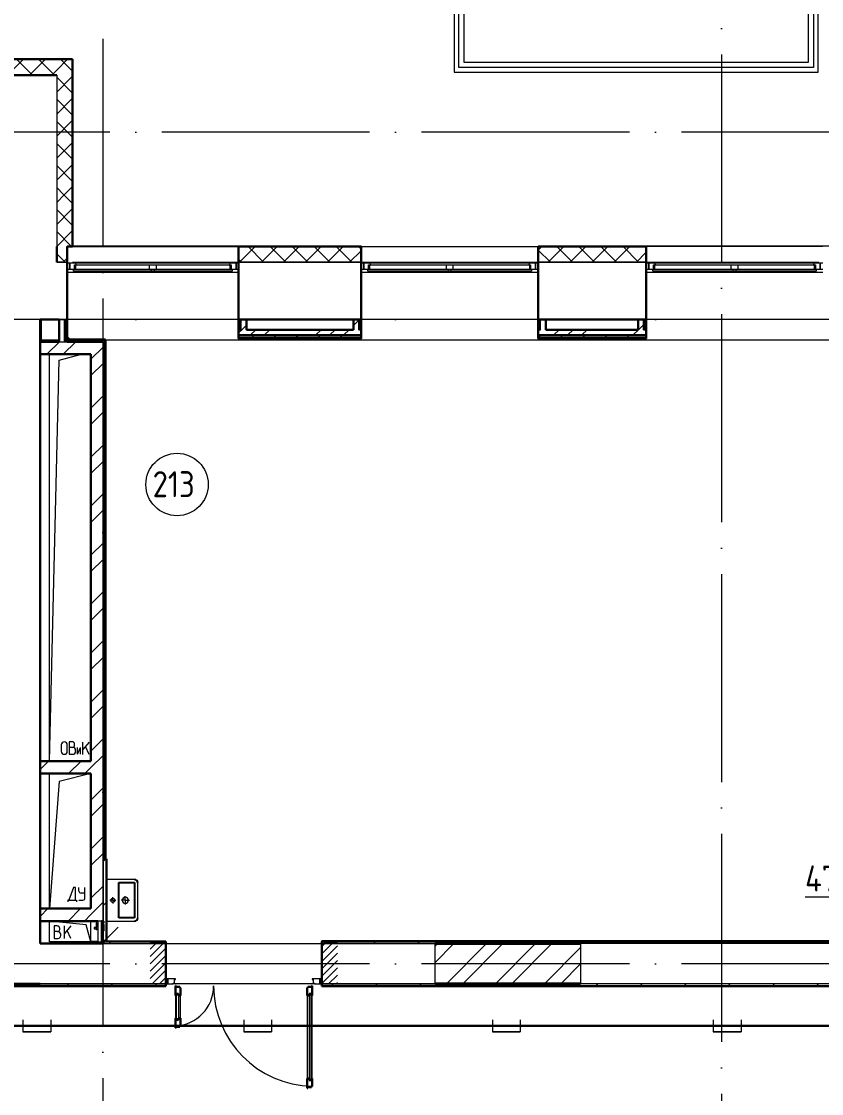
# Model space of a CAD drawing. Header units: millimetres. Extents: x -495897 to 1376592, y -28539 to 470976.
# Drawn here: x 123936 to 131632, y 349111 to 359426 of the extents above; entities that cross this region are included whole.
import ezdxf

# ---------------------------------------------------------------- set-up
doc = ezdxf.new("R2010")
doc.units = ezdxf.units.MM
doc.linetypes.add('ADSK_Линия сетки', pattern=[25, 20, -2.5, 0, -2.5])
doc.linetypes.add('ADSK_Штриховая_ш2 п1_5', pattern=[4.5, 3, -1.5])
for name, color, linetype, lineweight in [('_ Окна', 7, 'Continuous', 9), ('RC-Линии_связи-Адресные', 5, 'Continuous', 30), ('Двери', 252, 'Continuous', 9), ('Лестницы', 252, 'Continuous', 9), ('Марки помещений', 252, 'Continuous', 20), ('Оборудование', 8, 'Continuous', 18), ('Ограждение', 252, 'Continuous', 9), ('Окна', 252, 'Continuous', 9), ('Оси', 252, 'Continuous', 9), ('Перекрытие', 252, 'Continuous', 18), ('Стены внутренние', 7, 'Continuous', 18), ('Стены наружные', 7, 'Continuous', 18), ('Стены штриховка', 7, 'Continuous', 9)]:
    doc.layers.add(name, color=color, linetype=linetype, lineweight=lineweight)
doc.layers.add('Двери открывание', color=7, linetype='Continuous', lineweight=9, true_color=0xc0c0c0)
doc.layers.add('Узлы', color=7, linetype='Continuous')
doc.styles.add('GOST Common_2', font='', dxfattribs={"width": 0.9, "height": 250})
doc.styles.get('GOST Common_2').set_extended_font_data('GOST type B')

# ---------------------------------------------------------------- blocks, each defined once
blk = doc.blocks.new('2 этаж')
at = {"layer": 'Двери', "lineweight": 18, "true_color": 0x636466}
h = blk.add_hatch(dxfattribs=at)
h.set_pattern_fill('FP_2', color=251, angle=180, style=0, pattern_type=2)
h.set_pattern_definition([(225, (126956.006, -10039.253), (35.3553, -35.3553), [])])
h.paths.add_polyline_path([(127731, -10234), (127731, -9844), (127581, -9844), (127581, -10234)])
h.paths.add_polyline_path([(126081, -10234), (126081, -9844), (125931, -9844), (125931, -10234)])
at = {"color": 251, "lineweight": 18, "true_color": 0x636466}
for p, q in [((124961, -8089), (124961, -4174)), ((125056, -4232), (125269, -4174)), ((124961, -8089), (125056, -4232)), ((125076, -7995), (125076, -7933)), ((125133, -7995), (125133, -7933)), ((125180, -7904), (125150, -7904)), ((125150, -7904), (125150, -8024)), ((125203, -7937), (125203, -7927)), ((125344, -7906), (125284, -7977)), ((125284, -8026), (125284, -7906)), ((125183, -7957), (125150, -7957)), ((125150, -8024), (125187, -8024)), ((125213, -7997), (125213, -7987)), ((125232, -8024), (125261, -7957)), ((125232, -8024), (125232, -7957)), ((125261, -8024), (125261, -7957)), ((125344, -8026), (125308, -7949)), ((124961, -9509), (124961, -8209)), ((125361, -8209), (125056, -8285)), ((125056, -8285), (124961, -9509)), ((125192, -9307), (125148, -9427)), ((125211, -9307), (125192, -9307)), ((125211, -9427), (125211, -9307)), ((125245, -9340), (125245, -9307)), ((125303, -9360), (125265, -9360)), ((125303, -9407), (125303, -9307)), ((125138, -9427), (125138, -9442)), ((125148, -9427), (125138, -9427)), ((125148, -9427), (125211, -9427)), ((125211, -9427), (125221, -9427)), ((125221, -9427), (125221, -9442)), ((125245, -9427), (125283, -9427)), ((125316, -9664), (124961, -9629)), ((124961, -9829), (124961, -9629)), ((125037, -9676), (125007, -9676)), ((125007, -9676), (125007, -9796)), ((125167, -9676), (125107, -9747)), ((125107, -9796), (125107, -9676)), ((125361, -9829), (125316, -9664)), ((125040, -9729), (125007, -9729)), ((125007, -9796), (125044, -9796)), ((125060, -9709), (125060, -9699)), ((125070, -9769), (125070, -9759)), ((125167, -9796), (125131, -9718)), ((125361, -9829), (124961, -9829))]:
    blk.add_line(p, q, dxfattribs=at)
for centre, radius, start, end in [((125104, -7933), 28.7, 0, 180), ((125180, -7927), 23.3, 0, 90), ((125183, -7937), 20, 270, 0), ((125104, -7995), 28.7, 180, 0), ((125183, -7987), 30, 0, 90), ((125187, -7997), 26.7, 270, 0), ((125265, -9340), 20, 179.913, 269.913), ((125283, -9407), 20, 269.913, 359.913), ((125037, -9699), 23.3, 0, 90), ((125040, -9709), 20, 270, 0), ((125040, -9759), 30, 0, 90), ((125044, -9769), 26.7, 270, 0)]:
    blk.add_arc(centre, radius, start, end, dxfattribs=at)
at = {"layer": '_ Окна', "color": 251, "true_color": 0x636466}
for p, q in [((125156, -3299), (125131, -3299)), ((125156, -3357), (125156, -3299)), ((126781, -3299), (126756, -3299)), ((126756, -3299), (126756, -3357)), ((127986, -3299), (127961, -3299)), ((127986, -3357), (127986, -3299)), ((129661, -3299), (129636, -3299)), ((129636, -3299), (129636, -3357)), ((130726, -3299), (130701, -3299)), ((130726, -3357), (130726, -3299)), ((132401, -3299), (132376, -3299)), ((132376, -3299), (132376, -3357)), ((125131, -3357), (125156, -3357)), ((126756, -3357), (126781, -3357)), ((127961, -3357), (127986, -3357)), ((129636, -3357), (129661, -3357)), ((130701, -3357), (130726, -3357)), ((132376, -3357), (132401, -3357))]:
    blk.add_line(p, q, dxfattribs=at)
at = {"layer": '_ Окна', "color": 251, "lineweight": 18, "true_color": 0x636466}
for p, q in [((125215, -3299), (125156, -3299)), ((125156, -3299), (125156, -3357)), ((125220, -3316), (125215, -3299)), ((126697, -3299), (126692, -3316)), ((126756, -3299), (126697, -3299)), ((126756, -3357), (126756, -3299)), ((128045, -3299), (127986, -3299)), ((127986, -3299), (127986, -3357)), ((128050, -3316), (128045, -3299)), ((129577, -3299), (129572, -3316)), ((129636, -3299), (129577, -3299)), ((129636, -3357), (129636, -3299)), ((130785, -3299), (130726, -3299)), ((130726, -3299), (130726, -3357)), ((130790, -3316), (130785, -3299)), ((132317, -3299), (132312, -3316)), ((132376, -3299), (132317, -3299)), ((132376, -3357), (132376, -3299)), ((125156, -3357), (125194, -3357)), ((125202, -3357), (125202, -3316)), ((125202, -3316), (125214, -3316)), ((126698, -3316), (126710, -3316)), ((126710, -3316), (126710, -3357)), ((126718, -3357), (126756, -3357)), ((127986, -3357), (128024, -3357)), ((128032, -3357), (128032, -3316)), ((128032, -3316), (128044, -3316)), ((129578, -3316), (129590, -3316)), ((129590, -3316), (129590, -3357)), ((129598, -3357), (129636, -3357)), ((130726, -3357), (130764, -3357)), ((130772, -3357), (130772, -3316)), ((130772, -3316), (130784, -3316)), ((132318, -3316), (132330, -3316)), ((132330, -3316), (132330, -3357)), ((132338, -3357), (132376, -3357))]:
    blk.add_line(p, q, dxfattribs=at)
at = {"layer": 'Двери', "color": 251, "linetype": 'ADSK_Штриховая_ш2 п1_5', "true_color": 0x636466}
for p, q in [((126081, -9844), (125931, -9844)), ((126081, -10234), (126081, -9844)), ((127731, -9844), (127581, -9844)), ((127581, -9844), (127581, -10234)), ((125931, -10234), (126081, -10234)), ((127581, -10234), (127731, -10234))]:
    blk.add_line(p, q, dxfattribs=at)
at = {"layer": 'Двери', "color": 251, "true_color": 0x636466}
for p, q in [((126081, -10184), (126081, -10234)), ((126101, -10184), (126081, -10184)), ((126101, -10234), (126101, -10184)), ((126173, -10184), (126101, -10184)), ((126101, -10184), (126101, -10234)), ((126164, -10226), (126164, -10192)), ((126164, -10192), (126173, -10192)), ((126173, -10192), (126173, -10184)), ((127561, -10184), (127489, -10184)), ((127489, -10184), (127489, -10192)), ((127489, -10192), (127498, -10192)), ((127498, -10192), (127498, -10226)), ((127581, -10184), (127561, -10184)), ((127561, -10184), (127561, -10234)), ((127561, -10234), (127561, -10184)), ((127581, -10234), (127581, -10184)), ((126081, -10234), (126101, -10234)), ((126101, -10234), (126150, -10234)), ((126150, -10234), (126150, -10226)), ((126150, -10226), (126164, -10226)), ((127498, -10226), (127512, -10226)), ((127512, -10226), (127512, -10234)), ((127512, -10234), (127561, -10234)), ((127561, -10234), (127581, -10234)), ((126173, -10346), (126173, -10562)), ((126182, -10328), (126203, -10328)), ((126182, -10580), (126182, -10328)), ((126203, -10328), (126203, -10580)), ((126223, -10562), (126223, -10346)), ((127439, -10346), (127439, -11142)), ((127459, -10328), (127459, -11160)), ((127480, -10328), (127459, -10328)), ((127480, -11160), (127480, -10328)), ((127489, -11142), (127489, -10346)), ((126203, -10580), (126182, -10580)), ((127459, -11160), (127480, -11160))]:
    blk.add_line(p, q, dxfattribs=at)
at = {"layer": 'Двери', "color": 251, "lineweight": 30, "true_color": 0x636466}
for p, q in [((126181, -10252), (126173, -10252)), ((126173, -10252), (126173, -10346)), ((126181, -10261), (126181, -10252)), ((126215, -10261), (126181, -10261)), ((126215, -10270), (126215, -10261)), ((126223, -10270), (126215, -10270)), ((126223, -10346), (126223, -10270)), ((127447, -10270), (127439, -10270)), ((127439, -10270), (127439, -10346)), ((127447, -10261), (127447, -10270)), ((127481, -10261), (127447, -10261)), ((127489, -10252), (127481, -10252)), ((127481, -10252), (127481, -10261)), ((127489, -10346), (127489, -10252)), ((126182, -10346), (126173, -10346)), ((126182, -10328), (126182, -10346)), ((126203, -10328), (126182, -10328)), ((126203, -10346), (126203, -10328)), ((126223, -10346), (126203, -10346)), ((127439, -10346), (127459, -10346)), ((127459, -10346), (127459, -10328)), ((127459, -10328), (127480, -10328)), ((127480, -10328), (127480, -10346)), ((127480, -10346), (127489, -10346)), ((126173, -10562), (126173, -10656)), ((126182, -10562), (126173, -10562)), ((126182, -10580), (126182, -10562)), ((126203, -10580), (126182, -10580)), ((126203, -10562), (126203, -10580)), ((126223, -10562), (126203, -10562)), ((126223, -10638), (126223, -10562)), ((126173, -10656), (126181, -10656)), ((126181, -10656), (126181, -10647)), ((126181, -10647), (126215, -10647)), ((126215, -10647), (126215, -10638)), ((126215, -10638), (126223, -10638)), ((127439, -11142), (127439, -11236)), ((127439, -11142), (127459, -11142)), ((127439, -11236), (127447, -11236)), ((127447, -11236), (127447, -11227)), ((127447, -11227), (127481, -11227)), ((127459, -11142), (127459, -11160)), ((127459, -11160), (127480, -11160)), ((127480, -11142), (127489, -11142)), ((127480, -11160), (127480, -11142)), ((127481, -11227), (127481, -11218)), ((127481, -11218), (127489, -11218)), ((127489, -11218), (127489, -11142))]:
    blk.add_line(p, q, dxfattribs=at)
at = {"layer": 'Двери открывание', "color": 251, "true_color": 0x636466}
for centre, radius, start, end in [((126155, -10252), 386, 272.6728, 0), ((127507, -10252), 966, 180, 268.9323)]:
    blk.add_arc(centre, radius, start, end, dxfattribs=at)
at = {"layer": 'Лестницы', "color": 251, "true_color": 0x636466}
for p, q in [((132356, -1462), (132356, 145)), ((128856, -188), (128856, -1462)), ((128856, -1462), (132356, -1462))]:
    blk.add_line(p, q, dxfattribs=at)
at = {"layer": 'Марки помещений', "color": 251, "true_color": 0x636466}
blk.add_circle((126189, -5428), 300, dxfattribs=at)
at = {"layer": 'Оборудование', "color": 251, "true_color": 0x636466}
for p, q in [((125408, -9690), (125391, -9690)), ((125391, -9690), (125391, -9702)), ((125410, -9688), (125408, -9690)), ((125408, -9690), (125408, -9702)), ((125426, -9686), (125410, -9686)), ((125410, -9686), (125410, -9705)), ((125411, -9645), (125411, -9691)), ((125416, -9645), (125411, -9645)), ((125416, -9691), (125416, -9645)), ((125462, -9629), (125426, -9629)), ((125426, -9629), (125426, -9829)), ((125463, -9828), (125463, -9630)), ((125473, -9636), (125463, -9636)), ((125473, -9657), (125474, -9657)), ((125473, -9657), (125474, -9657)), ((125474, -9821), (125474, -9637)), ((125481, -9648), (125476, -9648)), ((125481, -9810), (125481, -9648)), ((125483, -9657), (125481, -9657)), ((125481, -9829), (125622, -9688)), ((125483, -9661), (125483, -9657)), ((125483, -9661), (125483, -9722)), ((125391, -9702), (125408, -9702)), ((125408, -9702), (125410, -9704)), ((125410, -9705), (125426, -9705)), ((125411, -9701), (125411, -9709)), ((125411, -9709), (125416, -9709)), ((125416, -9709), (125416, -9701)), ((125481, -9726), (125483, -9726)), ((125483, -9726), (125483, -9722)), ((125426, -9829), (125462, -9829)), ((125463, -9822), (125473, -9822)), ((125474, -9801), (125473, -9801)), ((125473, -9801), (125474, -9801)), ((125476, -9810), (125481, -9810))]:
    blk.add_line(p, q, dxfattribs=at)
for points, knots in [([(125463, -9630), (125463, -9630), (125463, -9630), (125463, -9630), (125463, -9630), (125463, -9630), (125463, -9629), (125463, -9629), (125462, -9629), (125462, -9629)], [0, 0, 0, 0, 0.166667, 0.25, 0.333333, 0.5, 0.666667, 0.833333, 1, 1, 1, 1]), ([(125474, -9637), (125474, -9637), (125474, -9637), (125474, -9637), (125474, -9637), (125474, -9637), (125474, -9636), (125474, -9636), (125473, -9636), (125473, -9636), (125473, -9636)], [0, 0, 0, 0, 0.166667, 0.25, 0.333333, 0.416667, 0.541667, 0.666667, 0.833333, 1, 1, 1, 1]), ([(125476, -9648), (125475, -9648), (125475, -9648), (125475, -9648), (125475, -9648), (125475, -9648), (125474, -9648), (125474, -9648), (125474, -9647), (125474, -9647), (125474, -9647), (125474, -9647), (125474, -9647)], [0, 0, 0, 0, 0.166667, 0.25, 0.333333, 0.416667, 0.5, 0.583333, 0.666667, 0.75, 0.833333, 1, 1, 1, 1]), ([(125462, -9829), (125462, -9829), (125463, -9829), (125463, -9829), (125463, -9829), (125463, -9829), (125463, -9829), (125463, -9829), (125463, -9828), (125463, -9828)], [-1, -1, -1, -1, -0.833333, -0.666667, -0.5, -0.333333, -0.25, -0.166667, 0, 0, 0, 0]), ([(125473, -9822), (125473, -9822), (125473, -9822), (125474, -9822), (125474, -9822), (125474, -9822), (125474, -9822), (125474, -9822), (125474, -9822), (125474, -9821), (125474, -9821)], [-1, -1, -1, -1, -0.833333, -0.666667, -0.541667, -0.416667, -0.333333, -0.25, -0.166667, 0, 0, 0, 0]), ([(125474, -9812), (125474, -9812), (125474, -9811), (125474, -9811), (125474, -9811), (125474, -9811), (125474, -9811), (125475, -9811), (125475, -9810), (125475, -9810), (125475, -9810), (125475, -9810), (125476, -9810)], [-1, -1, -1, -1, -0.833333, -0.75, -0.666667, -0.583333, -0.5, -0.416667, -0.333333, -0.25, -0.166667, 0, 0, 0, 0])]:
    blk.add_open_spline(points, degree=3, knots=knots, dxfattribs=at)
at = {"layer": 'Ограждение', "color": 251, "true_color": 0x636466}
for p, q in [((128901, -1417), (128901, 110)), ((128951, -1367), (128951, 110)), ((132261, 128), (132261, -1367)), ((132311, 128), (132311, -1417)), ((132311, -1417), (128901, -1417)), ((132261, -1367), (128951, -1367)), ((126781, -3389), (125131, -3389)), ((129661, -3389), (127961, -3389)), ((132401, -3389), (130701, -3389)), ((124886, -4039), (124886, -3839)), ((126781, -3839), (125131, -3839)), ((129661, -3839), (127961, -3839)), ((132401, -3839), (130701, -3839)), ((125056, -4039), (124886, -4039)), ((133346, -4039), (125501, -4039)), ((126781, -4039), (125501, -4039)), ((125506, -9029), (125506, -4039)), ((126781, -4024), (126781, -4039)), ((127961, -4039), (127961, -4024)), ((129661, -4039), (127961, -4039)), ((129661, -4024), (129661, -4039)), ((130701, -4039), (130701, -4024)), ((132401, -4039), (130701, -4039)), ((127581, -9824), (127581, -9819)), ((133341, -9819), (127581, -9819)), ((123436, -10259), (126071, -10259)), ((126071, -10254), (126071, -10259)), ((127591, -10259), (127591, -10254)), ((127591, -10259), (133836, -10259))]:
    blk.add_line(p, q, dxfattribs=at)
at = {"layer": 'Окна', "color": 251, "true_color": 0x636466}
for p, q in [((126697, -3299), (125215, -3299)), ((129577, -3299), (128045, -3299)), ((132317, -3299), (130785, -3299)), ((125194, -3357), (125941, -3357)), ((125194, -3374), (125194, -3357)), ((125941, -3374), (125194, -3374)), ((125214, -3316), (125921, -3316)), ((125214, -3357), (125214, -3316)), ((125921, -3316), (125991, -3316)), ((125921, -3316), (125921, -3357)), ((125941, -3357), (125971, -3357)), ((125941, -3357), (125941, -3374)), ((125971, -3374), (125941, -3374)), ((125971, -3357), (126718, -3357)), ((125971, -3374), (125971, -3357)), ((126718, -3374), (125971, -3374)), ((125991, -3316), (126698, -3316)), ((125991, -3357), (125991, -3316)), ((126698, -3316), (126698, -3357)), ((126718, -3357), (126718, -3374)), ((128024, -3357), (128796, -3357)), ((128024, -3374), (128024, -3357)), ((128796, -3374), (128024, -3374)), ((128044, -3316), (128776, -3316)), ((128044, -3357), (128044, -3316)), ((128776, -3316), (128846, -3316)), ((128776, -3316), (128776, -3357)), ((128796, -3357), (128826, -3357)), ((128796, -3357), (128796, -3374)), ((128826, -3374), (128796, -3374)), ((128826, -3357), (129598, -3357)), ((128826, -3374), (128826, -3357)), ((129598, -3374), (128826, -3374)), ((128846, -3316), (129578, -3316)), ((128846, -3357), (128846, -3316)), ((129578, -3316), (129578, -3357)), ((129598, -3357), (129598, -3374)), ((130764, -3357), (131536, -3357)), ((130764, -3374), (130764, -3357)), ((131536, -3374), (130764, -3374)), ((130784, -3316), (131516, -3316)), ((130784, -3357), (130784, -3316)), ((131516, -3316), (131586, -3316)), ((131516, -3316), (131516, -3357)), ((131536, -3357), (131566, -3357)), ((131536, -3357), (131536, -3374)), ((131566, -3374), (131536, -3374)), ((131566, -3357), (132338, -3357)), ((131566, -3374), (131566, -3357)), ((132338, -3374), (131566, -3374)), ((131586, -3316), (132318, -3316)), ((131586, -3357), (131586, -3316)), ((132318, -3316), (132318, -3357)), ((132338, -3357), (132338, -3374))]:
    blk.add_line(p, q, dxfattribs=at)
at = {"layer": 'Оси', "color": 251, "linetype": 'ADSK_Линия сетки', "ltscale": 100, "true_color": 0x636466}
for p, q in [((131426, 33711), (131426, -32265)), ((125476, -1139), (125476, -32265)), ((170543, -2039), (93566, -2039)), ((170543, -3839), (93566, -3839)), ((170543, -10039), (93566, -10039))]:
    blk.add_line(p, q, dxfattribs=at)
at = {"layer": 'Перекрытие', "color": 251, "ltscale": 100, "true_color": 0x636466}
for p, q in [((124961, -8089), (124961, -4174)), ((124961, -9509), (124961, -8209)), ((124961, -9829), (124961, -9629)), ((125361, -9829), (124961, -9829))]:
    blk.add_line(p, q, dxfattribs=at)
at = {"layer": 'Стены внутренние', "color": 251, "lineweight": 30, "true_color": 0x636466}
for p, q in [((125183, -1337), (123726, -1337)), ((125183, -1337), (125183, -3137)), ((125031, -1489), (123726, -1489)), ((125031, -3289), (125031, -3137)), ((125131, -3289), (125131, -3137)), ((125183, -3137), (125131, -3137)), ((127961, -3137), (126781, -3137)), ((126781, -3137), (126781, -3289)), ((127961, -3289), (127961, -3137)), ((130701, -3137), (129661, -3137)), ((129661, -3137), (129661, -3289)), ((130701, -3289), (130701, -3137)), ((125131, -3839), (125131, -3289)), ((126781, -3289), (126781, -3839)), ((127961, -3839), (127961, -3289)), ((129661, -3289), (129661, -3839)), ((130701, -3839), (130701, -3289)), ((125056, -3839), (124871, -3839)), ((124871, -4054), (124871, -3839)), ((126856, -3839), (127886, -3839)), ((129736, -3839), (130626, -3839)), ((124871, -8089), (124871, -4174)), ((124871, -9509), (124871, -8209)), ((124871, -9844), (124871, -9629)), ((125361, -9844), (124871, -9844)), ((126081, -10234), (126081, -9844)), ((127581, -9844), (127581, -10234)), ((128671, -9849), (128671, -9844)), ((130071, -9844), (130071, -9849)), ((124481, -10234), (124871, -10234)), ((128671, -10234), (128671, -10229)), ((130071, -10229), (130071, -10234))]:
    blk.add_line(p, q, dxfattribs=at)
at = {"layer": 'Стены внутренние', "color": 251, "linetype": 'Continuous', "lineweight": 9, "true_color": 0x636466}
for p, q in [((124558, -1489), (124708, -1339)), ((124798, -1489), (124648, -1339)), ((124770, -1489), (124920, -1339)), ((125010, -1489), (124860, -1339)), ((125031, -1441), (125133, -1339)), ((125181, -1448), (125072, -1339)), ((125098, -1339), (125097, -1337)), ((125099, -1337), (125098, -1339)), ((124983, -1489), (125031, -1441)), ((125031, -1653), (125181, -1503)), ((125181, -1660), (125031, -1510)), ((125181, -1549), (125183, -1549)), ((125031, -1865), (125181, -1715)), ((125181, -1872), (125031, -1722)), ((125031, -2077), (125181, -1927)), ((125181, -2084), (125031, -1934)), ((125182, -1892), (125181, -1890)), ((125031, -2289), (125181, -2139)), ((125181, -2296), (125031, -2146)), ((125183, -2097), (125181, -2093)), ((125181, -2159), (125183, -2159)), ((125031, -2501), (125181, -2351)), ((125181, -2509), (125031, -2359)), ((125181, -2362), (125183, -2362)), ((125098, -2637), (125031, -2571)), ((125107, -2637), (125181, -2564)), ((125031, -2714), (125107, -2637)), ((125181, -2721), (125098, -2637)), ((125181, -2667), (125183, -2667)), ((125031, -2926), (125181, -2776)), ((125181, -2933), (125031, -2783)), ((125031, -3138), (125181, -2988)), ((125173, -3137), (125031, -2995)), ((125183, -3020), (125181, -3024)), ((126789, -3289), (126939, -3139)), ((126841, -3139), (126840, -3137)), ((127022, -3289), (126872, -3139)), ((126992, -3137), (126991, -3139)), ((127001, -3289), (127151, -3139)), ((127234, -3289), (127084, -3139)), ((127213, -3289), (127363, -3139)), ((127447, -3289), (127297, -3139)), ((127425, -3289), (127575, -3139)), ((127659, -3289), (127509, -3139)), ((127637, -3289), (127787, -3139)), ((127871, -3289), (127721, -3139)), ((127849, -3289), (127959, -3180)), ((127897, -3139), (127896, -3137)), ((127959, -3165), (127933, -3139)), ((129663, -3173), (129697, -3139)), ((129780, -3289), (129663, -3172)), ((129759, -3289), (129909, -3139)), ((129808, -3137), (129807, -3139)), ((129992, -3289), (129842, -3139)), ((129971, -3289), (130121, -3139)), ((130204, -3289), (130054, -3139)), ((130183, -3289), (130333, -3139)), ((130416, -3289), (130266, -3139)), ((130395, -3289), (130545, -3139)), ((130629, -3289), (130479, -3139)), ((130607, -3289), (130699, -3197)), ((130699, -3148), (130691, -3139)), ((125113, -3289), (125031, -3207)), ((125092, -3289), (125131, -3250)), ((126810, -3289), (126781, -3260))]:
    blk.add_line(p, q, dxfattribs=at)
at = {"layer": 'Стены внутренние', "color": 251, "true_color": 0x636466}
for p, q in [((125031, -1489), (125031, -3137)), ((125129, -3139), (125131, -3139)), ((125183, -3137), (126781, -3137)), ((127961, -3137), (129661, -3137)), ((125131, -3289), (125031, -3289)), ((125031, -3289), (125131, -3289)), ((125183, -3289), (132361, -3289)), ((127961, -3289), (126781, -3289)), ((130701, -3289), (129661, -3289)), ((125056, -3839), (125131, -3839)), ((126081, -9844), (127581, -9844)), ((128671, -10229), (128671, -9849)), ((133366, -9844), (130071, -9844)), ((130071, -9849), (130071, -10229)), ((124871, -10234), (126081, -10234)), ((127512, -10234), (126150, -10234)), ((127581, -10234), (128671, -10234))]:
    blk.add_line(p, q, dxfattribs=at)
at = {"layer": 'Стены наружные', "color": 251, "true_color": 0x636466}
for p, q in [((125183, -3132), (127961, -3132)), ((127381, -3137), (127381, -3132)), ((127961, -3137), (127961, -3132)), ((130136, -3132), (132968, -3132)), ((130136, -3137), (130136, -3132)), ((130146, -3137), (130146, -3132)), ((130701, -3132), (130701, -3137)), ((132401, -3137), (130701, -3137)), ((124879, -3839), (124879, -3854)), ((124886, -3854), (124879, -3854)), ((125361, -9829), (125361, -9629)), ((125481, -9844), (126081, -9844)), ((127581, -9844), (128671, -9844)), ((126081, -10234), (124871, -10234)), ((128671, -10234), (127581, -10234)), ((133836, -10234), (130071, -10234))]:
    blk.add_line(p, q, dxfattribs=at)
at = {"layer": 'Стены наружные', "color": 251, "lineweight": 30, "true_color": 0x636466}
for p, q in [((125056, -3839), (125056, -4054)), ((125131, -3839), (125131, -4054)), ((126781, -3839), (126781, -4024)), ((126856, -3839), (126781, -3839)), ((126856, -3939), (126856, -3839)), ((127886, -3839), (127886, -3939)), ((127961, -3839), (127886, -3839)), ((127961, -4024), (127961, -3839)), ((129661, -3839), (129661, -4024)), ((129736, -3839), (129661, -3839)), ((129736, -3939), (129736, -3839)), ((130626, -3839), (130626, -3939)), ((130701, -3839), (130626, -3839)), ((130701, -4024), (130701, -3839)), ((125146, -4019), (125131, -4019)), ((125146, -4019), (125146, -4039)), ((127886, -3939), (126856, -3939)), ((130626, -3939), (129736, -3939)), ((125056, -4054), (124871, -4054)), ((124871, -4054), (124871, -4174)), ((125481, -4054), (125131, -4054)), ((125151, -4024), (125146, -4024)), ((125496, -4039), (125146, -4039)), ((125151, -4034), (125151, -4024)), ((125501, -4034), (125151, -4034)), ((125481, -9029), (125481, -4054)), ((125496, -9029), (125496, -4039)), ((125501, -9029), (125501, -4034)), ((126781, -4024), (127961, -4024)), ((129661, -4024), (130701, -4024)), ((124871, -4174), (125361, -4174)), ((125361, -4174), (125361, -8089)), ((125361, -8089), (124871, -8089)), ((124871, -8089), (124871, -8209)), ((124871, -8209), (125361, -8209)), ((125361, -8209), (125361, -9509)), ((125511, -9029), (125501, -9029)), ((125511, -9824), (125511, -9029)), ((125361, -9509), (124871, -9509)), ((124871, -9509), (124871, -9629)), ((124871, -9629), (125426, -9629)), ((125463, -9629), (125481, -9629)), ((125481, -9629), (125481, -9648)), ((125361, -9829), (125361, -9844)), ((125426, -9829), (125361, -9829)), ((125361, -9844), (125481, -9844)), ((125481, -9829), (125463, -9829)), ((125481, -9810), (125481, -9844)), ((126081, -9824), (125511, -9824)), ((126081, -9844), (126081, -9824)), ((127581, -9824), (127581, -9844)), ((133346, -9824), (127581, -9824)), ((128671, -9844), (130071, -9844)), ((130071, -9849), (128671, -9849)), ((123441, -10254), (126081, -10254)), ((124871, -10234), (124452, -10234)), ((126081, -10254), (126081, -10234)), ((127581, -10234), (127581, -10254)), ((127581, -10254), (133836, -10254)), ((128671, -10229), (130071, -10229)), ((130071, -10234), (128671, -10234))]:
    blk.add_line(p, q, dxfattribs=at)
at = {"layer": 'Стены наружные', "color": 251, "linetype": 'Continuous', "lineweight": 9, "true_color": 0x636466}
for p, q in [((125106, -3911), (125119, -3899)), ((125119, -3899), (125131, -3886)), ((126794, -3921), (126806, -3908)), ((126811, -3939), (126856, -3894)), ((127886, -3897), (127936, -3847)), ((130627, -3939), (130676, -3891)), ((130676, -3857), (130689, -3844)), ((130689, -3844), (130694, -3839)), ((126781, -3933), (126794, -3921)), ((126781, -3969), (126811, -3939)), ((126832, -4024), (126837, -4019)), ((126896, -3989), (126946, -3939)), ((126902, -4024), (126907, -4019)), ((126912, -4014), (126925, -4002)), ((126925, -4002), (126937, -3989)), ((126973, -4024), (126978, -4019)), ((127031, -3989), (127081, -3939)), ((127044, -4024), (127049, -4019)), ((127114, -4024), (127119, -4019)), ((127119, -4019), (127124, -4014)), ((127124, -4014), (127137, -4002)), ((127137, -4002), (127149, -3989)), ((127185, -4024), (127190, -4019)), ((127256, -4024), (127261, -4019)), ((127327, -4024), (127332, -4019)), ((127337, -4014), (127349, -4002)), ((127349, -4002), (127362, -3989)), ((127397, -4024), (127402, -4019)), ((127468, -4024), (127473, -4019)), ((127524, -3989), (127574, -3939)), ((127539, -4024), (127544, -4019)), ((127544, -4019), (127549, -4014)), ((127549, -4014), (127561, -4002)), ((127561, -4002), (127574, -3989)), ((127609, -4024), (127614, -4019)), ((127659, -3989), (127709, -3939)), ((127680, -4024), (127685, -4019)), ((127751, -4024), (127756, -4019)), ((127761, -4014), (127773, -4002)), ((127773, -4002), (127786, -3989)), ((127794, -3989), (127844, -3939)), ((127822, -4024), (127827, -4019)), ((127892, -4024), (127897, -4019)), ((129661, -4023), (129665, -4019)), ((129665, -4019), (129670, -4014)), ((129670, -4014), (129683, -4002)), ((129683, -4002), (129695, -3989)), ((129731, -4024), (129736, -4019)), ((129801, -4024), (129806, -4019)), ((129814, -3989), (129864, -3939)), ((129872, -4024), (129877, -4019)), ((129882, -4014), (129895, -4002)), ((129895, -4002), (129907, -3989)), ((129943, -4024), (129948, -4019)), ((129949, -3989), (129999, -3939)), ((130014, -4024), (130019, -4019)), ((130084, -3989), (130134, -3939)), ((130084, -4024), (130089, -4019)), ((130089, -4019), (130094, -4014)), ((130094, -4014), (130107, -4002)), ((130107, -4002), (130119, -3989)), ((130155, -4024), (130160, -4019)), ((130226, -4024), (130231, -4019)), ((130296, -4024), (130301, -4019)), ((130306, -4014), (130319, -4002)), ((130319, -4002), (130331, -3989)), ((130367, -4024), (130372, -4019)), ((130438, -4024), (130443, -4019)), ((130509, -4024), (130514, -4019)), ((130514, -4019), (130519, -4014)), ((130519, -4014), (130531, -4002)), ((130531, -4002), (130544, -3989)), ((130577, -3989), (130627, -3939)), ((130579, -4024), (130584, -4019)), ((130650, -4024), (130655, -4019)), ((124937, -4174), (125057, -4054)), ((125094, -4174), (125214, -4054)), ((125190, -4039), (125195, -4034)), ((125261, -4039), (125266, -4034)), ((125332, -4039), (125337, -4034)), ((125361, -4222), (125481, -4102)), ((125402, -4039), (125407, -4034)), ((125473, -4039), (125478, -4034)), ((125496, -4087), (125501, -4082)), ((125496, -4158), (125501, -4153)), ((125496, -4228), (125501, -4223)), ((125361, -4379), (125481, -4259)), ((125496, -4299), (125501, -4294)), ((125496, -4370), (125501, -4365)), ((125496, -4441), (125501, -4436)), ((125496, -4511), (125501, -4506)), ((125361, -4693), (125481, -4573)), ((125496, -4582), (125501, -4577)), ((125361, -4850), (125481, -4730)), ((125496, -4653), (125501, -4648)), ((125496, -4723), (125501, -4718)), ((125496, -4794), (125501, -4789)), ((125496, -4865), (125501, -4860)), ((125496, -4936), (125501, -4931)), ((125361, -5165), (125481, -5045)), ((125496, -5006), (125501, -5001)), ((125496, -5077), (125501, -5072)), ((125496, -5148), (125501, -5143)), ((125361, -5322), (125481, -5202)), ((125496, -5218), (125501, -5213)), ((125496, -5289), (125501, -5284)), ((125496, -5360), (125501, -5355)), ((125496, -5431), (125501, -5426)), ((125361, -5636), (125481, -5516)), ((125496, -5501), (125501, -5496)), ((125496, -5572), (125501, -5567)), ((125361, -5793), (125481, -5673)), ((125496, -5643), (125501, -5638)), ((125496, -5713), (125501, -5708)), ((125496, -5784), (125501, -5779)), ((125496, -5855), (125501, -5850)), ((125496, -5926), (125501, -5921)), ((125361, -6108), (125481, -5988)), ((125496, -5996), (125501, -5991)), ((125496, -6067), (125501, -6062)), ((125361, -6265), (125481, -6145)), ((125496, -6138), (125501, -6133)), ((125496, -6208), (125501, -6203)), ((125496, -6279), (125501, -6274)), ((125496, -6350), (125501, -6345)), ((125361, -6579), (125481, -6459)), ((125496, -6421), (125501, -6416)), ((125496, -6491), (125501, -6486)), ((125496, -6562), (125501, -6557)), ((125361, -6736), (125481, -6616)), ((125496, -6633), (125501, -6628)), ((125496, -6703), (125501, -6698)), ((125496, -6774), (125501, -6769)), ((125496, -6845), (125501, -6840)), ((125496, -6915), (125501, -6910)), ((125361, -7050), (125481, -6930)), ((125496, -6986), (125501, -6981)), ((125361, -7208), (125481, -7088)), ((125496, -7057), (125501, -7052)), ((125496, -7128), (125501, -7123)), ((125496, -7198), (125501, -7193)), ((125496, -7269), (125501, -7264)), ((125361, -7522), (125481, -7402)), ((125496, -7340), (125501, -7335)), ((125496, -7410), (125501, -7405)), ((125496, -7481), (125501, -7476)), ((125361, -7679), (125481, -7559)), ((125496, -7552), (125501, -7547)), ((125496, -7623), (125501, -7618)), ((125496, -7693), (125501, -7688)), ((125496, -7764), (125501, -7759)), ((125496, -7835), (125501, -7830)), ((125361, -7993), (125481, -7873)), ((125496, -7905), (125501, -7900)), ((125361, -8151), (125481, -8031)), ((125496, -7976), (125501, -7971)), ((125496, -8047), (125501, -8042)), ((124871, -8169), (124951, -8089)), ((125145, -8209), (125265, -8089)), ((125496, -8118), (125501, -8113)), ((125302, -8209), (125361, -8151)), ((125496, -8188), (125501, -8183)), ((125361, -8465), (125481, -8345)), ((125496, -8259), (125501, -8254)), ((125496, -8330), (125501, -8325)), ((125496, -8400), (125501, -8395)), ((125361, -8622), (125481, -8502)), ((125496, -8471), (125501, -8466)), ((125496, -8542), (125501, -8537)), ((125496, -8613), (125501, -8608)), ((125496, -8683), (125501, -8678)), ((125496, -8754), (125501, -8749)), ((125361, -8936), (125481, -8816)), ((125496, -8825), (125501, -8820)), ((125361, -9094), (125481, -8974)), ((125496, -8895), (125501, -8890)), ((125496, -8966), (125501, -8961)), ((125481, -9052), (125504, -9029)), ((125361, -9408), (125481, -9288)), ((125361, -9565), (125481, -9445)), ((125481, -9476), (125511, -9446)), ((124871, -9584), (124945, -9509)), ((125140, -9629), (125260, -9509)), ((125297, -9629), (125361, -9565)), ((125396, -9844), (125411, -9829)), ((125537, -9844), (125552, -9829)), ((125552, -9829), (125557, -9824)), ((125623, -9829), (125628, -9824)), ((125694, -9829), (125699, -9824)), ((125764, -9829), (125769, -9824)), ((125835, -9829), (125840, -9824)), ((125906, -9829), (125911, -9824)), ((125961, -9844), (125976, -9829)), ((125976, -9829), (125981, -9824)), ((126047, -9829), (126052, -9824)), ((127603, -9829), (127608, -9824)), ((127658, -9844), (127673, -9829)), ((127673, -9829), (127678, -9824)), ((127744, -9829), (127749, -9824)), ((127815, -9829), (127820, -9824)), ((127886, -9829), (127891, -9824)), ((127956, -9829), (127961, -9824)), ((128027, -9829), (128032, -9824)), ((128083, -9844), (128098, -9829)), ((128098, -9829), (128103, -9824)), ((128168, -9829), (128173, -9824)), ((128239, -9829), (128244, -9824)), ((128310, -9829), (128315, -9824)), ((128381, -9829), (128386, -9824)), ((128451, -9829), (128456, -9824)), ((128507, -9844), (128522, -9829)), ((128522, -9829), (128527, -9824)), ((128593, -9829), (128598, -9824)), ((128663, -9829), (128668, -9824)), ((128671, -9870), (128691, -9849)), ((128671, -10027), (128848, -9849)), ((128734, -9829), (128739, -9824)), ((128783, -10229), (129163, -9849)), ((128805, -9829), (128810, -9824)), ((128876, -9829), (128881, -9824)), ((128931, -9844), (128946, -9829)), ((128940, -10229), (129320, -9849)), ((128946, -9829), (128951, -9824)), ((129017, -9829), (129022, -9824)), ((129088, -9829), (129093, -9824)), ((129158, -9829), (129163, -9824)), ((129229, -9829), (129234, -9824)), ((129254, -10229), (129634, -9849)), ((129300, -9829), (129305, -9824)), ((129355, -9844), (129370, -9829)), ((129370, -9829), (129375, -9824)), ((129411, -10229), (129791, -9849)), ((129441, -9829), (129446, -9824)), ((129512, -9829), (129517, -9824)), ((129583, -9829), (129588, -9824)), ((129653, -9829), (129658, -9824)), ((129724, -9829), (129729, -9824)), ((129726, -10229), (130071, -9884)), ((129780, -9844), (129795, -9829)), ((129795, -9829), (129800, -9824)), ((129865, -9829), (129870, -9824)), ((129936, -9829), (129941, -9824)), ((130007, -9829), (130012, -9824)), ((130078, -9829), (130083, -9824)), ((130148, -9829), (130153, -9824)), ((130204, -9844), (130219, -9829)), ((130219, -9829), (130224, -9824)), ((130290, -9829), (130295, -9824)), ((130360, -9829), (130365, -9824)), ((130431, -9829), (130436, -9824)), ((130502, -9829), (130507, -9824)), ((130573, -9829), (130578, -9824)), ((130628, -9844), (130643, -9829)), ((130643, -9829), (130648, -9824)), ((130714, -9829), (130719, -9824)), ((130785, -9829), (130790, -9824)), ((130855, -9829), (130860, -9824)), ((130926, -9829), (130931, -9824)), ((130997, -9829), (131002, -9824)), ((131053, -9844), (131068, -9829)), ((131068, -9829), (131073, -9824)), ((131138, -9829), (131143, -9824)), ((131209, -9829), (131214, -9824)), ((131280, -9829), (131285, -9824)), ((131350, -9829), (131355, -9824)), ((131421, -9829), (131426, -9824)), ((131477, -9844), (131492, -9829)), ((131492, -9829), (131497, -9824)), ((131563, -9829), (131568, -9824)), ((131633, -9829), (131638, -9824)), ((131704, -9829), (131709, -9824)), ((131775, -9829), (131780, -9824)), ((131845, -9829), (131850, -9824)), ((131901, -9844), (131916, -9829)), ((131916, -9829), (131921, -9824)), ((131987, -9829), (131992, -9824)), ((132057, -9829), (132062, -9824)), ((132128, -9829), (132133, -9824)), ((132199, -9829), (132204, -9824)), ((132270, -9829), (132275, -9824)), ((132325, -9844), (132340, -9829)), ((132340, -9829), (132345, -9824)), ((129883, -10229), (130071, -10041)), ((124703, -10254), (124708, -10249)), ((124708, -10249), (124723, -10234)), ((124774, -10254), (124779, -10249)), ((124844, -10254), (124849, -10249)), ((124915, -10254), (124920, -10249)), ((124986, -10254), (124991, -10249)), ((125056, -10254), (125061, -10249)), ((125127, -10254), (125132, -10249)), ((125132, -10249), (125147, -10234)), ((125198, -10254), (125203, -10249)), ((125269, -10254), (125274, -10249)), ((125339, -10254), (125344, -10249)), ((125410, -10254), (125415, -10249)), ((125481, -10254), (125486, -10249)), ((125551, -10254), (125556, -10249)), ((125556, -10249), (125571, -10234)), ((125622, -10254), (125627, -10249)), ((125693, -10254), (125698, -10249)), ((125763, -10254), (125768, -10249)), ((125834, -10254), (125839, -10249)), ((125905, -10254), (125910, -10249)), ((125976, -10254), (125981, -10249)), ((125981, -10249), (125996, -10234)), ((126046, -10254), (126051, -10249)), ((127602, -10254), (127607, -10249)), ((127673, -10254), (127678, -10249)), ((127678, -10249), (127693, -10234)), ((127743, -10254), (127748, -10249)), ((127814, -10254), (127819, -10249)), ((127885, -10254), (127890, -10249)), ((127956, -10254), (127961, -10249)), ((128026, -10254), (128031, -10249)), ((128097, -10254), (128102, -10249)), ((128102, -10249), (128117, -10234)), ((128168, -10254), (128173, -10249)), ((128238, -10254), (128243, -10249)), ((128309, -10254), (128314, -10249)), ((128380, -10254), (128385, -10249)), ((128451, -10254), (128456, -10249)), ((128521, -10254), (128526, -10249)), ((128526, -10249), (128541, -10234)), ((128592, -10254), (128597, -10249)), ((128663, -10254), (128668, -10249)), ((128733, -10254), (128738, -10249)), ((128804, -10254), (128809, -10249)), ((128875, -10254), (128880, -10249)), ((128945, -10254), (128950, -10249)), ((128950, -10249), (128965, -10234)), ((129016, -10254), (129021, -10249)), ((129087, -10254), (129092, -10249)), ((129158, -10254), (129163, -10249)), ((129228, -10254), (129233, -10249)), ((129299, -10254), (129304, -10249)), ((129370, -10254), (129375, -10249)), ((129375, -10249), (129390, -10234)), ((129440, -10254), (129445, -10249)), ((129511, -10254), (129516, -10249)), ((129582, -10254), (129587, -10249)), ((129653, -10254), (129658, -10249)), ((129723, -10254), (129728, -10249)), ((129794, -10254), (129799, -10249)), ((129799, -10249), (129814, -10234)), ((129865, -10254), (129870, -10249)), ((129935, -10254), (129940, -10249)), ((130006, -10254), (130011, -10249)), ((130077, -10254), (130082, -10249)), ((130148, -10254), (130153, -10249)), ((130218, -10254), (130223, -10249)), ((130223, -10249), (130238, -10234)), ((130289, -10254), (130294, -10249)), ((130360, -10254), (130365, -10249)), ((130430, -10254), (130435, -10249)), ((130501, -10254), (130506, -10249)), ((130572, -10254), (130577, -10249)), ((130643, -10254), (130648, -10249)), ((130648, -10249), (130663, -10234)), ((130713, -10254), (130718, -10249)), ((130784, -10254), (130789, -10249)), ((130855, -10254), (130860, -10249)), ((130925, -10254), (130930, -10249)), ((130996, -10254), (131001, -10249)), ((131067, -10254), (131072, -10249)), ((131072, -10249), (131087, -10234)), ((131138, -10254), (131143, -10249)), ((131208, -10254), (131213, -10249)), ((131279, -10254), (131284, -10249)), ((131350, -10254), (131355, -10249)), ((131420, -10254), (131425, -10249)), ((131491, -10254), (131496, -10249)), ((131496, -10249), (131511, -10234)), ((131562, -10254), (131567, -10249)), ((131632, -10254), (131637, -10249)), ((131703, -10254), (131708, -10249)), ((131774, -10254), (131779, -10249)), ((131845, -10254), (131850, -10249)), ((131915, -10254), (131920, -10249)), ((131920, -10249), (131935, -10234)), ((131986, -10254), (131991, -10249)), ((132057, -10254), (132062, -10249)), ((132127, -10254), (132132, -10249)), ((132198, -10254), (132203, -10249)), ((132269, -10254), (132274, -10249)), ((132340, -10254), (132345, -10249)), ((132345, -10249), (132360, -10234))]:
    blk.add_line(p, q, dxfattribs=at)
at = {"layer": 'Стены штриховка', "color": 251, "true_color": 0x636466}
for p, q in [((123728, -1339), (125183, -1339)), ((125181, -1337), (125181, -3137)), ((125031, -3137), (125031, -3139)), ((125129, -3213), (125129, -3139)), ((127959, -3139), (126783, -3139)), ((126783, -3139), (126783, -3213)), ((127959, -3213), (127959, -3139)), ((130699, -3139), (129663, -3139)), ((129663, -3139), (129663, -3213)), ((130699, -3213), (130699, -3139)), ((125131, -3213), (125129, -3213)), ((126781, -3213), (126783, -3213)), ((127959, -3213), (127961, -3213)), ((129661, -3213), (129663, -3213)), ((130699, -3213), (130701, -3213)), ((125106, -4054), (125106, -3839)), ((125119, -4054), (125119, -3839)), ((126794, -3939), (126794, -3839)), ((126806, -3939), (126806, -3839)), ((127936, -3939), (127936, -3839)), ((127949, -3939), (127949, -3839)), ((129674, -3939), (129674, -3839)), ((129686, -3939), (129686, -3839)), ((130676, -3939), (130676, -3839)), ((130689, -3939), (130689, -3839)), ((126781, -3939), (126806, -3939)), ((127961, -3989), (126781, -3989)), ((127961, -4002), (126781, -4002)), ((126781, -4014), (127961, -4014)), ((126781, -4019), (127961, -4019)), ((127936, -3939), (127961, -3939)), ((129661, -3939), (129686, -3939)), ((130701, -3989), (129661, -3989)), ((130701, -4002), (129661, -4002)), ((129661, -4014), (130701, -4014)), ((129661, -4019), (130701, -4019)), ((130676, -3939), (130701, -3939)), ((125056, -4054), (125131, -4054)), ((125481, -9629), (125481, -9029)), ((125481, -9029), (125501, -9029)), ((125481, -9829), (126081, -9829)), ((125511, -9824), (125511, -9829)), ((133351, -9829), (127581, -9829)), ((123461, -10249), (126081, -10249)), ((127581, -10249), (133836, -10249))]:
    blk.add_line(p, q, dxfattribs=at)
at = {"layer": 'Узлы', "color": 251, "lineweight": 9, "true_color": 0x636466}
for p, q in [((125781, -9229), (125511, -9229)), ((125811, -9429), (125811, -9259)), ((125571, -9429), (125541, -9429)), ((125571, -9429), (125571, -9399)), ((125571, -9429), (125601, -9429)), ((125571, -9429), (125571, -9459)), ((125691, -9429), (125651, -9429)), ((125691, -9429), (125691, -9389)), ((125691, -9429), (125731, -9429)), ((125691, -9429), (125691, -9469)), ((125811, -9599), (125811, -9429)), ((125511, -9629), (125781, -9629))]:
    blk.add_line(p, q, dxfattribs=at)
at = {"layer": 'Узлы', "color": 251, "true_color": 0x636466}
for p, q in [((125630, -9259), (125781, -9259)), ((125630, -9599), (125630, -9259)), ((125781, -9259), (125781, -9599)), ((125781, -9599), (125630, -9599))]:
    blk.add_line(p, q, dxfattribs=at)
for centre, start, end in [((125781, -9259), 0, 90), ((125781, -9599), 270, 0)]:
    blk.add_arc(centre, 30, start, end, dxfattribs=at)
at = {"layer": 'Узлы', "color": 251, "lineweight": 9, "true_color": 0x636466}
for centre, radius, start, end in [((125571, -9429), 20, 90, 180), ((125571, -9429), 20, 180, 270.0116), ((125571, -9429), 20, 0, 90), ((125571, -9429), 20, 270, 0), ((125691, -9429), 30, 90, 180), ((125691, -9429), 30, 180, 270.0077), ((125691, -9429), 30, 0, 90), ((125691, -9429), 30, 270, 0)]:
    blk.add_arc(centre, radius, start, end, dxfattribs=at)
at = {"layer": 'Марки помещений', "color": 251, "true_color": 0x636466, "style": 'GOST Common_2', "width": 0.9}
for s, p in [('213', (125954, -5550)), ('%%U47,09', (132230, -9344))]:
    blk.add_text(s, height=250, dxfattribs=at).set_placement(p)

msp = doc.modelspace()

# ---------------------------------------------------------------- linework, layer by layer
at = {"layer": 'RC-Линии_связи-Адресные', "color": 0, "lineweight": 5}
for p, q in [((123949.768, 349819.343), (123949.768, 349703.217)), ((124216.866, 349819.343), (124216.866, 349703.217)), ((126074.235, 349819.343), (126074.235, 349703.217)), ((126341.334, 349819.343), (126341.334, 349703.217)), ((128465.801, 349819.343), (128465.801, 349703.217)), ((128732.9, 349819.343), (128732.9, 349703.217)), ((130590.269, 349819.343), (130590.269, 349703.217)), ((130857.368, 349819.343), (130857.368, 349703.217)), ((123949.768, 349703.217), (124216.866, 349703.217)), ((124216.866, 349703.217), (123949.768, 349703.217)), ((126074.235, 349703.217), (126341.334, 349703.217)), ((126341.334, 349703.217), (126074.235, 349703.217)), ((128465.801, 349703.217), (128732.9, 349703.217)), ((128732.9, 349703.217), (128465.801, 349703.217)), ((130590.269, 349703.217), (130857.368, 349703.217)), ((130857.368, 349703.217), (130590.269, 349703.217))]:
    msp.add_line(p, q, dxfattribs=at)
at = {"layer": 'RC-Линии_связи-Адресные'}
for p, q in [((113605.798, 349760.832), (146777.281, 349760.832)), ((146777.281, 349760.832), (121151.912, 349760.832))]:
    msp.add_line(p, q, dxfattribs=at)

# ---------------------------------------------------------------- block references
msp.add_blockref('2 этаж', (-756.474, 360398.765))

doc.saveas('drawing.dxf')
